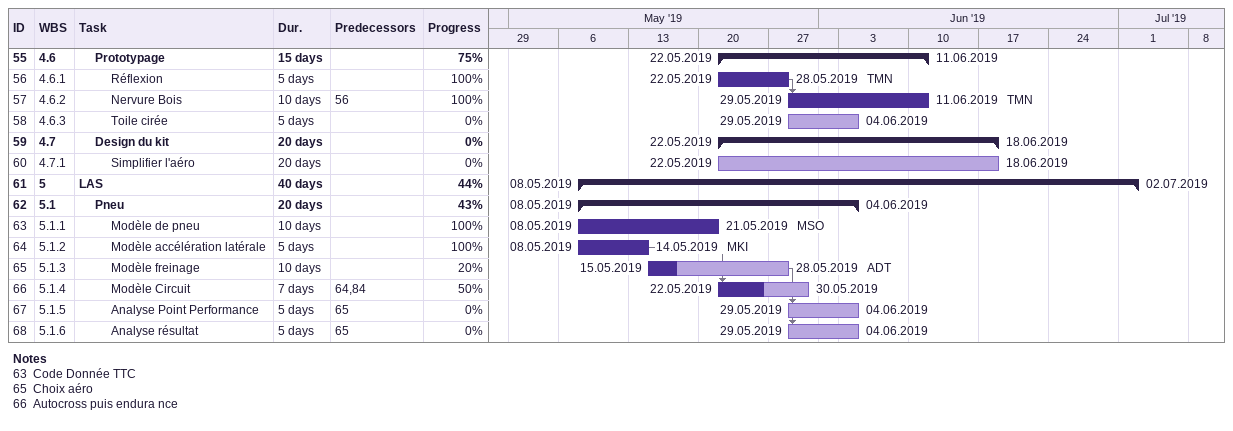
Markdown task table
| ID | WBS | Task | Duration | Start | Finish | Predecessors | Resources | % complete |
|---|---|---|---|---|---|---|---|---|
| 55 | 4.6 | **Prototypage** | 15d | 2019-05-22 | 2019-06-11 |  |  | 75 |
| 56 | 4.6.1 | Réflexion | 5d | 2019-05-22 | 2019-05-28 |  | TMN | 100 |
| 57 | 4.6.2 | Nervure Bois | 10d | 2019-05-29 | 2019-06-11 | 56 | TMN | 100 |
| 58 | 4.6.3 | Toile cirée | 5d | 2019-05-29 | 2019-06-04 |  |  | 0 |
| 59 | 4.7 | **Design du kit** | 20d | 2019-05-22 | 2019-06-18 |  |  | 0 |
| 60 | 4.7.1 | Simplifier l'aéro | 20d | 2019-05-22 | 2019-06-18 |  |  | 0 |
| 61 | 5 | **LAS** | 40d | 2019-05-08 | 2019-07-02 |  |  | 44 |
| 62 | 5.1 | **Pneu** | 20d | 2019-05-08 | 2019-06-04 |  |  | 43 |
| 63 | 5.1.1 | Modèle de pneu | 10d | 2019-05-08 | 2019-05-21 |  | MSO | 100 |
| 64 | 5.1.2 | Modèle accélération latérale | 5d | 2019-05-08 | 2019-05-14 |  | MKI | 100 |
| 65 | 5.1.3 | Modèle freinage | 10d | 2019-05-15 | 2019-05-28 |  | ADT | 20 |
| 66 | 5.1.4 | Modèle Circuit | 7d | 2019-05-22 | 2019-05-30 | 64, 84 |  | 50 |
| 67 | 5.1.5 | Analyse Point Performance | 5d | 2019-05-29 | 2019-06-04 | 65 |  | 0 |
| 68 | 5.1.6 | Analyse résultat | 5d | 2019-05-29 | 2019-06-04 | 65 |  | 0 |

Notes
- 63: Code Donnée TTC
- 65: Choix aéro
- 66: Autocross puis endura nce
